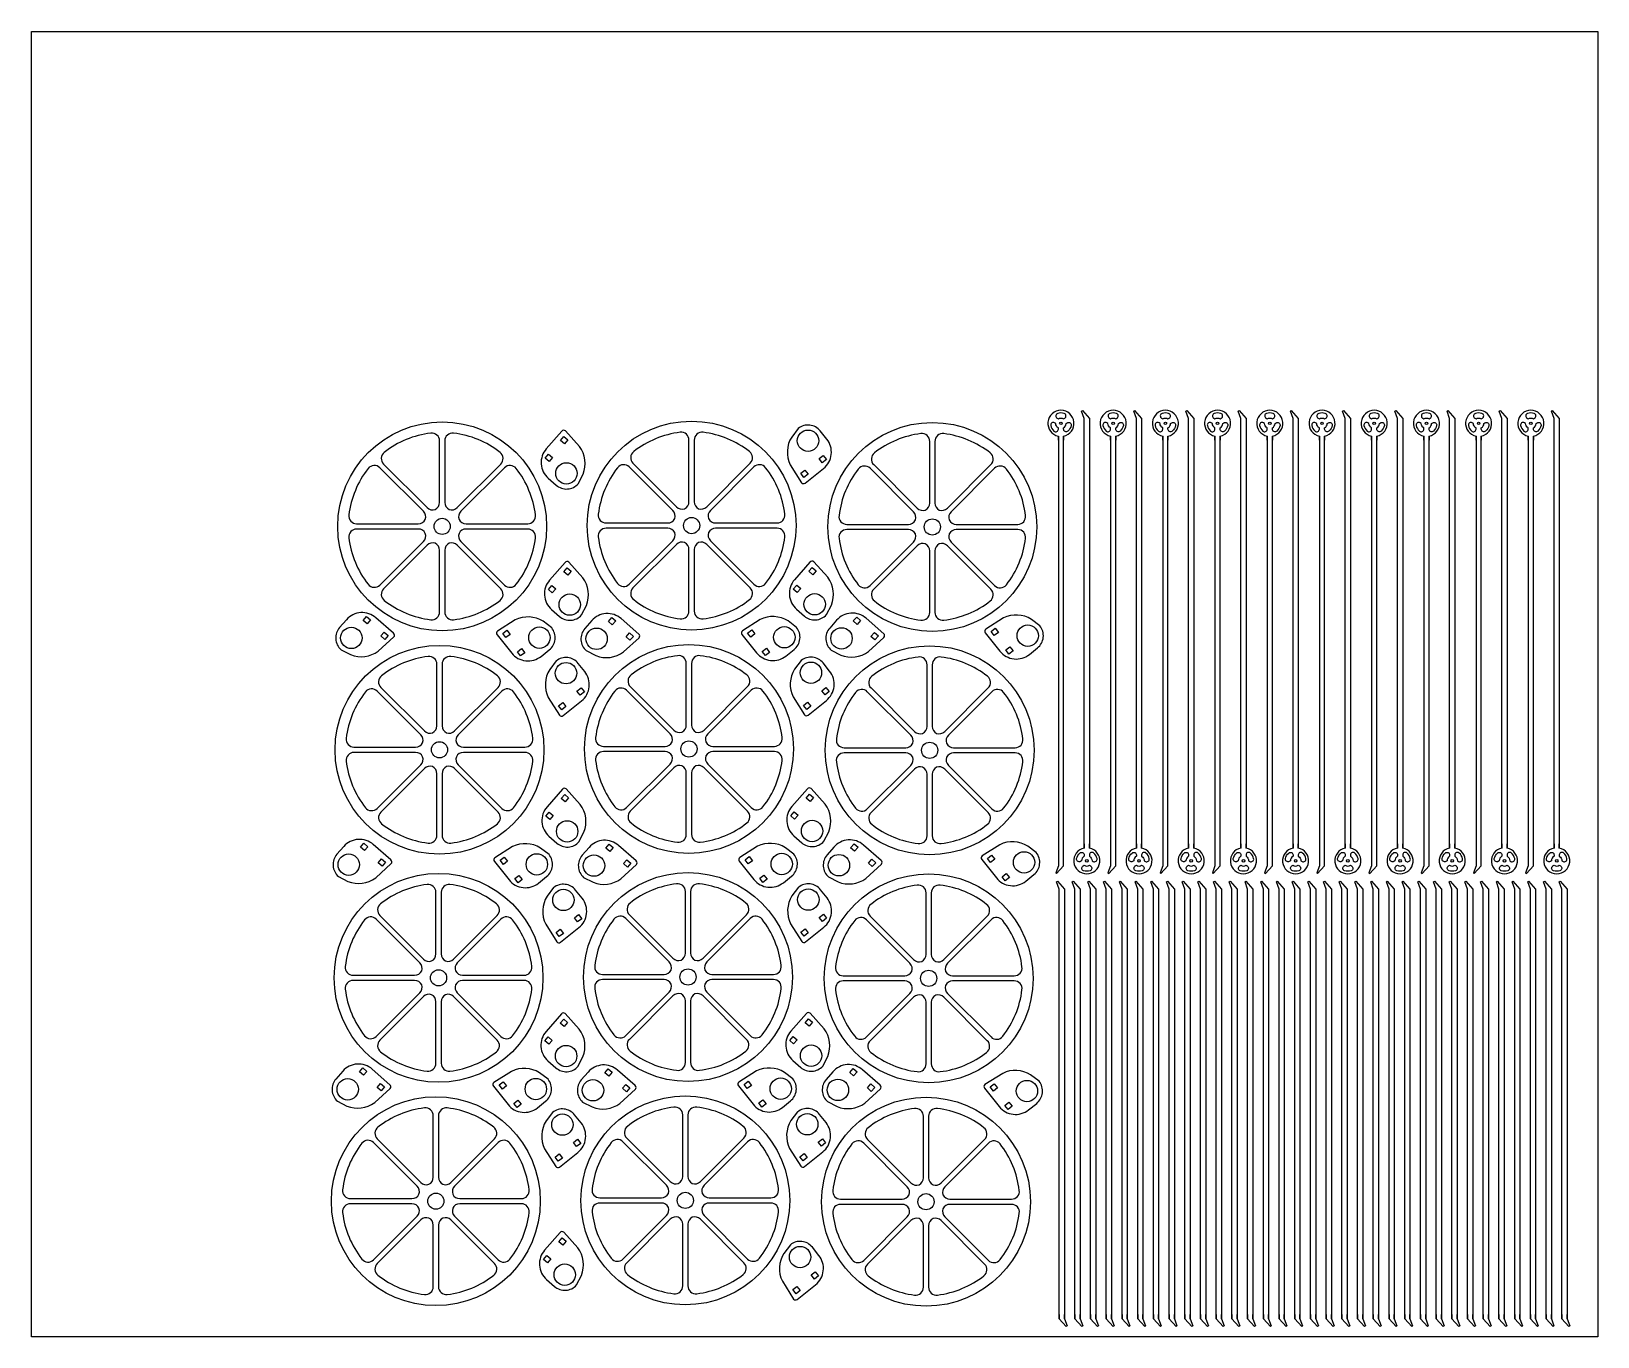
# Model space of a CAD drawing. Header units: millimetres. Extents: x 1965 to 2565, y 1149 to 1649.
import ezdxf

# ---------------------------------------------------------------- set-up
doc = ezdxf.new("R2010")
doc.units = ezdxf.units.MM

# ---------------------------------------------------------------- blocks, each defined once
blk = doc.blocks.new('*U1')
for points in [[(-1, 82.28), (-2.01, 85.04), (-1.68, 85.28), (1, 82.28)], [(-1, -80.69), (-1, -82.28), (-1, 82.28)], [(1, 82.28), (1, -82.28), (1, -80.69)], [(1, -82.28), (2.01, -85.04), (1.68, -85.28), (-1, -82.28)]]:
    blk.add_lwpolyline(points)
blk = doc.blocks.new('*U2')
at = {"color": 0, "linetype": 'ByBlock'}
for p in [(0, 0), (6.02, 0), (12.03, 0), (18.05, 0), (24.07, 0), (30.08, 0), (36.1, 0), (42.12, 0), (48.14, 0), (54.15, 0), (60.17, 0), (66.19, 0), (72.2, 0), (78.22, 0), (84.24, 0), (90.25, 0), (96.27, 0), (102.29, 0), (108.31, 0), (114.32, 0), (120.34, 0), (126.36, 0), (132.37, 0), (138.39, 0), (144.41, 0), (150.42, 0), (156.44, 0), (162.46, 0), (168.47, 0), (174.49, 0), (180.51, 0), (186.53, 0), (192.54, 0)]:
    blk.add_blockref('*U1', p, dxfattribs=at)
blk = doc.blocks.new('*U3')
for points in [[(-7.62, 80.8, 0.648232), (-5.95, 81.54), (-5.95, 82.05, -0.267949), (-6.95, 83.78), (-7.39, 84.03, 0.648232), (-8.87, 82.96, 0.160082)], [(-6.2, 87.58, 0.648232), (-6.39, 85.76), (-5.95, 85.51, -0.267949), (-3.95, 85.51), (-3.52, 85.76, 0.648232), (-3.7, 87.58, 0.160082)], [(-2.29, 80.8, -0.648232), (-3.95, 81.54), (-3.95, 82.05, 0.267949), (-2.95, 83.78), (-2.52, 84.03, -0.648232), (-1.04, 82.96, -0.160082)], [(2.29, -80.8, -0.648232), (3.95, -81.54), (3.95, -82.05, 0.267949), (2.95, -83.78), (2.52, -84.03, -0.648232), (1.04, -82.96, -0.160082)], [(7.62, -80.8, 0.648232), (5.95, -81.54), (5.95, -82.05, -0.267949), (6.95, -83.78), (7.39, -84.03, 0.648232), (8.87, -82.96, 0.160082)], [(3.7, -87.58, -0.648232), (3.52, -85.76), (3.95, -85.51, 0.267949), (5.95, -85.51), (6.39, -85.76, -0.648232), (6.2, -87.58, -0.160082)]]:
    blk.add_lwpolyline(points, format="xyb", close=True)
for points in [[(3.95, 85.67), (2.95, 88.43), (3.27, 88.67), (5.95, 85.67)], [(3.95, -77.29), (3.95, -78.88), (3.95, 85.67)], [(5.95, 85.67), (5.95, -78.88), (5.95, -77.29)], [(-5.95, 77.29), (-5.95, 78.88), (-5.95, -85.67)], [(-3.95, -85.67), (-3.95, -85.67), (-3.95, 78.88), (-3.95, 77.29)], [(-5.95, -85.67), (-6.96, -88.43), (-6.63, -88.67), (-3.95, -85.67)]]:
    blk.add_lwpolyline(points)
for centre in [(-4.95, 83.78), (4.95, -83.78)]:
    blk.add_circle(centre, 0.5)
for centre, start, end in [((-4.95, 83.78), 281.53696, 258.46304), ((4.95, -83.78), 101.53696, 78.46304)]:
    blk.add_arc(centre, 5, start, end)
blk = doc.blocks.new('*U4')
at = {"color": 0, "linetype": 'ByBlock'}
for p in [(0, 0), (20, 0), (40, 0), (60, 0), (80, 0), (100, 0), (120, 0), (140, 0), (160, 0), (180, 0)]:
    blk.add_blockref('*U3', p, dxfattribs=at)

msp = doc.modelspace()

# ---------------------------------------------------------------- linework, layer by layer
for p, q in [((1964.76, 1649.31), (2564.76, 1649.31)), ((1964.76, 1149.31), (1964.76, 1649.31)), ((2564.76, 1649.31), (2564.76, 1149.31)), ((2564.76, 1149.31), (1964.76, 1149.31))]:
    msp.add_line(p, q)
for points in [[(2119.45, 1466.15, 0.286292), (2121.13, 1468.85), (2121.13, 1492.44, 0.450268), (2117.77, 1495.42, 0.136431), (2099.95, 1488.04, 0.450268), (2099.68, 1483.55), (2116.36, 1466.87, 0.286292), (2119.45, 1466.15)], [(2124.81, 1466.15, 0.286292), (2127.9, 1466.87), (2144.59, 1483.55, 0.450268), (2144.31, 1488.04, 0.136431), (2126.49, 1495.42, 0.450268), (2123.13, 1492.44), (2123.13, 1468.85, 0.286292), (2124.81, 1466.15, 0.286292)], [(2215, 1466.46, 0.286292), (2216.68, 1469.15), (2216.68, 1492.75, 0.450268), (2213.32, 1495.72, 0.136431), (2195.5, 1488.34, 0.450268), (2195.23, 1483.86), (2211.91, 1467.18, 0.286292), (2215, 1466.46)], [(2220.36, 1466.46, 0.286292), (2223.46, 1467.18), (2240.14, 1483.86, 0.450268), (2239.86, 1488.34, 0.136431), (2222.05, 1495.72, 0.450268), (2218.68, 1492.75), (2218.68, 1469.15, 0.286292), (2220.36, 1466.46, 0.286292)], [(2307.21, 1465.95, 0.286292), (2308.89, 1468.64), (2308.89, 1492.23, 0.450268), (2305.52, 1495.21, 0.136431), (2287.7, 1487.83, 0.450268), (2287.43, 1483.34), (2304.11, 1466.66, 0.286292), (2307.21, 1465.95)], [(2312.57, 1465.95, 0.286292), (2315.66, 1466.66), (2332.34, 1483.34, 0.450268), (2332.07, 1487.83, 0.136431), (2314.25, 1495.21, 0.450268), (2310.89, 1492.23), (2310.89, 1468.64, 0.286292), (2312.57, 1465.95, 0.286292)], [(2115.66, 1457, 0.286292), (2112.97, 1458.68), (2089.37, 1458.68, 0.450268), (2086.4, 1455.32, 0.136431), (2093.78, 1437.5, 0.450268), (2098.26, 1437.23), (2114.94, 1453.91, 0.286292), (2115.66, 1457)], [(2211.21, 1457.31, 0.286292), (2208.52, 1458.99), (2184.93, 1458.99, 0.450268), (2181.95, 1455.62, 0.136431), (2189.33, 1437.81, 0.450268), (2193.81, 1437.53), (2210.49, 1454.21, 0.286292), (2211.21, 1457.31)], [(2303.41, 1456.79, 0.286292), (2300.72, 1458.47), (2277.13, 1458.47, 0.450268), (2274.15, 1455.11, 0.136431), (2281.53, 1437.29, 0.450268), (2286.02, 1437.02), (2302.7, 1453.7, 0.286292), (2303.41, 1456.79)], [(2124.81, 1453.21, 0.286292), (2123.13, 1450.52), (2123.13, 1426.93, 0.450268), (2126.49, 1423.95, 0.136431), (2144.31, 1431.33, 0.450268), (2144.59, 1435.81), (2127.9, 1452.49, 0.286292), (2124.81, 1453.21)], [(2220.36, 1453.52, 0.286292), (2218.68, 1450.82), (2218.68, 1427.23, 0.450268), (2222.05, 1424.25, 0.136431), (2239.86, 1431.63, 0.450268), (2240.14, 1436.12), (2223.46, 1452.8, 0.286292), (2220.36, 1453.52)], [(2312.57, 1453, 0.286292), (2310.89, 1450.31), (2310.89, 1426.72, 0.450268), (2314.25, 1423.74, 0.136431), (2332.07, 1431.12, 0.450268), (2332.34, 1435.6), (2315.66, 1452.29, 0.286292), (2312.57, 1453)], [(2213.98, 1380.9, 0.286292), (2215.66, 1383.6), (2215.66, 1407.19, 0.450268), (2212.29, 1410.16, 0.136431), (2194.47, 1402.78, 0.450268), (2194.2, 1398.3), (2210.88, 1381.62, 0.286292), (2213.98, 1380.9)], [(2219.34, 1380.9, 0.286292), (2222.43, 1381.62), (2239.11, 1398.3, 0.450268), (2238.84, 1402.78, 0.136431), (2221.02, 1410.16, 0.450268), (2217.66, 1407.19), (2217.66, 1383.6, 0.286292), (2219.34, 1380.9, 0.286292)], [(2118.43, 1380.59, 0.286292), (2120.11, 1383.29), (2120.11, 1406.88, 0.450268), (2116.74, 1409.86, 0.136431), (2098.92, 1402.48, 0.450268), (2098.65, 1397.99), (2115.33, 1381.31, 0.286292), (2118.43, 1380.59)], [(2123.79, 1380.59, 0.286292), (2126.88, 1381.31), (2143.56, 1397.99, 0.450268), (2143.29, 1402.48, 0.136431), (2125.47, 1409.86, 0.450268), (2122.11, 1406.88), (2122.11, 1383.29, 0.286292), (2123.79, 1380.59, 0.286292)], [(2306.18, 1380.39, 0.286292), (2307.86, 1383.08), (2307.86, 1406.67, 0.450268), (2304.5, 1409.65, 0.136431), (2286.68, 1402.27, 0.450268), (2286.41, 1397.79), (2303.09, 1381.1, 0.286292), (2306.18, 1380.39)], [(2311.54, 1380.39, 0.286292), (2314.63, 1381.1), (2331.32, 1397.79, 0.450268), (2331.04, 1402.27, 0.136431), (2313.22, 1409.65, 0.450268), (2309.86, 1406.67), (2309.86, 1383.08, 0.286292), (2311.54, 1380.39, 0.286292)], [(2114.63, 1371.44, 0.286292), (2111.94, 1373.12), (2088.35, 1373.12, 0.450268), (2085.37, 1369.76, 0.136431), (2092.75, 1351.94, 0.450268), (2097.24, 1351.67), (2113.92, 1368.35, 0.286292), (2114.63, 1371.44)], [(2210.19, 1371.75, 0.286292), (2207.49, 1373.43), (2183.9, 1373.43, 0.450268), (2180.92, 1370.07, 0.136431), (2188.3, 1352.25, 0.450268), (2192.79, 1351.97), (2209.47, 1368.66, 0.286292), (2210.19, 1371.75)], [(2219.34, 1367.96, 0.286292), (2217.66, 1365.26), (2217.66, 1341.67, 0.450268), (2221.02, 1338.7, 0.136431), (2238.84, 1346.08, 0.450268), (2239.11, 1350.56), (2222.43, 1367.24, 0.286292), (2219.34, 1367.96)], [(2302.39, 1371.24, 0.286292), (2299.7, 1372.92), (2276.1, 1372.92, 0.450268), (2273.13, 1369.55, 0.136431), (2280.51, 1351.73, 0.450268), (2284.99, 1351.46), (2301.67, 1368.14, 0.286292), (2302.39, 1371.24)], [(2123.79, 1367.65, 0.286292), (2122.11, 1364.96), (2122.11, 1341.37, 0.450268), (2125.47, 1338.39, 0.136431), (2143.29, 1345.77, 0.450268), (2143.56, 1350.25), (2126.88, 1366.94, 0.286292), (2123.79, 1367.65)], [(2311.54, 1367.44, 0.286292), (2309.86, 1364.75), (2309.86, 1341.16, 0.450268), (2313.22, 1338.18, 0.136431), (2331.04, 1345.56, 0.450268), (2331.32, 1350.05), (2314.63, 1366.73, 0.286292), (2311.54, 1367.44)], [(2118.07, 1293.23, 0.286292), (2119.75, 1295.93), (2119.75, 1319.52, 0.450268), (2116.38, 1322.5, 0.136431), (2098.57, 1315.12, 0.450268), (2098.29, 1310.63), (2114.97, 1293.95, 0.286292), (2118.07, 1293.23)], [(2123.43, 1293.23, 0.286292), (2126.52, 1293.95), (2143.2, 1310.63, 0.450268), (2142.93, 1315.12, 0.136431), (2125.11, 1322.5, 0.450268), (2121.75, 1319.52), (2121.75, 1295.93, 0.286292), (2123.43, 1293.23, 0.286292)], [(2213.62, 1293.54, 0.286292), (2215.3, 1296.24), (2215.3, 1319.83, 0.450268), (2211.94, 1322.8, 0.136431), (2194.12, 1315.42, 0.450268), (2193.84, 1310.94), (2210.53, 1294.26, 0.286292), (2213.62, 1293.54)], [(2218.98, 1293.54, 0.286292), (2222.07, 1294.26), (2238.75, 1310.94, 0.450268), (2238.48, 1315.42, 0.136431), (2220.66, 1322.8, 0.450268), (2217.3, 1319.83), (2217.3, 1296.24, 0.286292), (2218.98, 1293.54, 0.286292)], [(2305.82, 1293.03, 0.286292), (2307.5, 1295.72), (2307.5, 1319.31, 0.450268), (2304.14, 1322.29, 0.136431), (2286.32, 1314.91, 0.450268), (2286.05, 1310.43), (2302.73, 1293.74, 0.286292), (2305.82, 1293.03)], [(2311.18, 1293.03, 0.286292), (2314.28, 1293.74), (2330.96, 1310.43, 0.450268), (2330.69, 1314.91, 0.136431), (2312.87, 1322.29, 0.450268), (2309.5, 1319.31), (2309.5, 1295.72, 0.286292), (2311.18, 1293.03, 0.286292)], [(2114.28, 1284.08, 0.286292), (2111.58, 1285.76), (2087.99, 1285.76, 0.450268), (2085.01, 1282.4, 0.136431), (2092.39, 1264.58, 0.450268), (2096.88, 1264.31), (2113.56, 1280.99, 0.286292), (2114.28, 1284.08)], [(2209.83, 1284.39, 0.286292), (2207.13, 1286.07), (2183.54, 1286.07, 0.450268), (2180.56, 1282.71, 0.136431), (2187.95, 1264.89, 0.450268), (2192.43, 1264.61), (2209.11, 1281.3, 0.286292), (2209.83, 1284.39)], [(2302.03, 1283.88, 0.286292), (2299.34, 1285.56), (2275.75, 1285.56, 0.450268), (2272.77, 1282.19, 0.136431), (2280.15, 1264.37, 0.450268), (2284.63, 1264.1), (2301.32, 1280.78, 0.286292), (2302.03, 1283.88)], [(2123.43, 1280.29, 0.286292), (2121.75, 1277.6), (2121.75, 1254.01, 0.450268), (2125.11, 1251.03, 0.136431), (2142.93, 1258.41, 0.450268), (2143.2, 1262.89), (2126.52, 1279.58, 0.286292), (2123.43, 1280.29)], [(2218.98, 1280.6, 0.286292), (2217.3, 1277.9), (2217.3, 1254.31, 0.450268), (2220.66, 1251.34, 0.136431), (2238.48, 1258.72, 0.450268), (2238.75, 1263.2), (2222.07, 1279.88, 0.286292), (2218.98, 1280.6)], [(2311.18, 1280.08, 0.286292), (2309.5, 1277.39), (2309.5, 1253.8, 0.450268), (2312.87, 1250.82, 0.136431), (2330.69, 1258.2, 0.450268), (2330.96, 1262.69), (2314.28, 1279.37, 0.286292), (2311.18, 1280.08)], [(2117.04, 1207.68, 0.286292), (2118.72, 1210.37), (2118.72, 1233.96, 0.450268), (2115.36, 1236.94, 0.136431), (2097.54, 1229.56, 0.450268), (2097.27, 1225.07), (2113.95, 1208.39, 0.286292), (2117.04, 1207.68)], [(2122.4, 1207.68, 0.286292), (2125.5, 1208.39), (2142.18, 1225.07, 0.450268), (2141.91, 1229.56, 0.136431), (2124.09, 1236.94, 0.450268), (2120.72, 1233.96), (2120.72, 1210.37, 0.286292), (2122.4, 1207.68, 0.286292)], [(2212.59, 1207.98, 0.286292), (2214.27, 1210.68), (2214.27, 1234.27, 0.450268), (2210.91, 1237.25, 0.136431), (2193.09, 1229.87, 0.450268), (2192.82, 1225.38), (2209.5, 1208.7, 0.286292), (2212.59, 1207.98)], [(2217.95, 1207.98, 0.286292), (2221.05, 1208.7), (2237.73, 1225.38, 0.450268), (2237.46, 1229.87, 0.136431), (2219.64, 1237.25, 0.450268), (2216.27, 1234.27), (2216.27, 1210.68, 0.286292), (2217.95, 1207.98, 0.286292)], [(2304.8, 1207.47, 0.286292), (2306.48, 1210.16), (2306.48, 1233.75, 0.450268), (2303.11, 1236.73, 0.136431), (2285.3, 1229.35, 0.450268), (2285.02, 1224.87), (2301.7, 1208.19, 0.286292), (2304.8, 1207.47)], [(2310.16, 1207.47, 0.286292), (2313.25, 1208.19), (2329.93, 1224.87, 0.450268), (2329.66, 1229.35, 0.136431), (2311.84, 1236.73, 0.450268), (2308.48, 1233.75), (2308.48, 1210.16, 0.286292), (2310.16, 1207.47, 0.286292)], [(2113.25, 1198.52, 0.286292), (2110.56, 1200.21), (2086.97, 1200.21, 0.450268), (2083.99, 1196.84, 0.136431), (2091.37, 1179.02, 0.450268), (2095.85, 1178.75), (2112.54, 1195.43, 0.286292), (2113.25, 1198.52)], [(2208.8, 1198.83, 0.286292), (2206.11, 1200.51), (2182.52, 1200.51, 0.450268), (2179.54, 1197.15, 0.136431), (2186.92, 1179.33, 0.450268), (2191.4, 1179.06), (2208.09, 1195.74, 0.286292), (2208.8, 1198.83)], [(2122.4, 1194.73, 0.286292), (2120.72, 1192.04), (2120.72, 1168.45, 0.450268), (2124.09, 1165.47, 0.136431), (2141.91, 1172.85, 0.450268), (2142.18, 1177.34), (2125.5, 1194.02, 0.286292), (2122.4, 1194.73)], [(2217.95, 1195.04, 0.286292), (2216.27, 1192.35), (2216.27, 1168.75, 0.450268), (2219.64, 1165.78, 0.136431), (2237.46, 1173.16, 0.450268), (2237.73, 1177.64), (2221.05, 1194.32, 0.286292), (2217.95, 1195.04)], [(2301.01, 1198.32, 0.286292), (2298.31, 1200), (2274.72, 1200, 0.450268), (2271.74, 1196.63, 0.136431), (2279.12, 1178.81, 0.450268), (2283.61, 1178.54), (2300.29, 1195.22, 0.286292), (2301.01, 1198.32)], [(2310.16, 1194.53, 0.286292), (2308.48, 1191.83), (2308.48, 1168.24, 0.450268), (2311.84, 1165.26, 0.136431), (2329.66, 1172.64, 0.450268), (2329.93, 1177.13), (2313.25, 1193.81, 0.286292), (2310.16, 1194.53)]]:
    msp.add_lwpolyline(points, format="xyb")
for points in [[(2174.78, 1490.32), (2169.36, 1496.27, 0.414214), (2167.95, 1496.18), (2162.02, 1489.4, 0.414214), (2162.78, 1478.11), (2165.79, 1475.48, 0.414214), (2174.25, 1476.04), (2176.14, 1479.71, 0.26008)], [(2255.49, 1483.24), (2259.78, 1476.42, 0.414214), (2261.18, 1476.26), (2268.21, 1481.88, 0.414214), (2269.47, 1493.13), (2266.97, 1496.25, 0.414214), (2258.54, 1497.19), (2256.03, 1493.92, 0.26008)], [(2115.66, 1462.36, 0.286292), (2114.94, 1465.46), (2098.26, 1482.14, 0.450268), (2093.78, 1481.86, 0.136431), (2086.4, 1464.05, 0.450268), (2089.37, 1460.68), (2112.97, 1460.68, 0.286292)], [(2128.6, 1462.36, 0.286292), (2131.3, 1460.68), (2154.89, 1460.68, 0.450268), (2157.87, 1464.05, 0.136431), (2150.48, 1481.86, 0.450268), (2146, 1482.14), (2129.32, 1465.46, 0.286292)], [(2211.21, 1462.67, 0.286292), (2210.49, 1465.76), (2193.81, 1482.44, 0.450268), (2189.33, 1482.17, 0.136431), (2181.95, 1464.35, 0.450268), (2184.93, 1460.99), (2208.52, 1460.99, 0.286292)], [(2224.15, 1462.67, 0.286292), (2226.85, 1460.99), (2250.44, 1460.99, 0.450268), (2253.42, 1464.35, 0.136431), (2246.04, 1482.17, 0.450268), (2241.55, 1482.44), (2224.87, 1465.76, 0.286292)], [(2303.41, 1462.15, 0.286292), (2302.7, 1465.25), (2286.02, 1481.93, 0.450268), (2281.53, 1481.66, 0.136431), (2274.15, 1463.84, 0.450268), (2277.13, 1460.47), (2300.72, 1460.47, 0.286292)], [(2316.36, 1462.15, 0.286292), (2319.05, 1460.47), (2342.64, 1460.47, 0.450268), (2345.62, 1463.84, 0.136431), (2338.24, 1481.66, 0.450268), (2333.76, 1481.93), (2317.07, 1465.25, 0.286292)], [(2128.6, 1457, 0.286292), (2129.32, 1453.91), (2146, 1437.23, 0.450268), (2150.48, 1437.5, 0.136431), (2157.87, 1455.32, 0.450268), (2154.89, 1458.68), (2131.3, 1458.68, 0.286292)], [(2224.15, 1457.31, 0.286292), (2224.87, 1454.21), (2241.55, 1437.53, 0.450268), (2246.04, 1437.81, 0.136431), (2253.42, 1455.62, 0.450268), (2250.44, 1458.99), (2226.85, 1458.99, 0.286292)], [(2316.36, 1456.79, 0.286292), (2317.07, 1453.7), (2333.76, 1437.02, 0.450268), (2338.24, 1437.29, 0.136431), (2345.62, 1455.11, 0.450268), (2342.64, 1458.47), (2319.05, 1458.47, 0.286292)], [(2119.45, 1453.21, 0.286292), (2116.36, 1452.49), (2099.68, 1435.81, 0.450268), (2099.95, 1431.33, 0.136431), (2117.77, 1423.95, 0.450268), (2121.13, 1426.93), (2121.13, 1450.52, 0.286292)], [(2215, 1453.52, 0.286292), (2211.91, 1452.8), (2195.23, 1436.12, 0.450268), (2195.5, 1431.63, 0.136431), (2213.32, 1424.25, 0.450268), (2216.68, 1427.23), (2216.68, 1450.82, 0.286292)], [(2307.21, 1453, 0.286292), (2304.11, 1452.29), (2287.43, 1435.6, 0.450268), (2287.7, 1431.12, 0.136431), (2305.52, 1423.74, 0.450268), (2308.89, 1426.72), (2308.89, 1450.31, 0.286292)], [(2176.05, 1440.04), (2170.63, 1445.99, 0.414214), (2169.22, 1445.9), (2163.29, 1439.12, 0.414214), (2164.05, 1427.83), (2167.06, 1425.2, 0.414214), (2175.52, 1425.76), (2177.41, 1429.43, 0.26008)], [(2269.86, 1440.18), (2264.44, 1446.13, 0.414214), (2263.03, 1446.04), (2257.1, 1439.27, 0.414214), (2257.86, 1427.98), (2260.87, 1425.34, 0.414214), (2269.33, 1425.91), (2271.22, 1429.57, 0.26008)], [(2097.66, 1411.93), (2103.62, 1417.35, 0.414214), (2103.52, 1418.76), (2096.75, 1424.69, 0.414214), (2085.46, 1423.94), (2082.83, 1420.93, 0.414214), (2083.39, 1412.46), (2087.05, 1410.57, 0.26008)], [(2150.12, 1423.86), (2143.3, 1419.58, 0.414214), (2143.15, 1418.17), (2148.77, 1411.14, 0.414214), (2160.01, 1409.89), (2163.14, 1412.39, 0.414214), (2164.08, 1420.82), (2160.8, 1423.32, 0.26008)], [(2191.61, 1411.58), (2197.56, 1417, 0.414214), (2197.46, 1418.41), (2190.69, 1424.34, 0.414214), (2179.4, 1423.58), (2176.77, 1420.57, 0.414214), (2177.33, 1412.11), (2181, 1410.22, 0.26008)], [(2243.93, 1424.01), (2237.12, 1419.72, 0.414214), (2236.96, 1418.32), (2242.58, 1411.29, 0.414214), (2253.82, 1410.03), (2256.95, 1412.53, 0.414214), (2257.89, 1420.97), (2254.61, 1423.47, 0.26008)], [(2285.42, 1411.72), (2291.37, 1417.14, 0.414214), (2291.28, 1418.55), (2284.5, 1424.48, 0.414214), (2273.21, 1423.73), (2270.58, 1420.72, 0.414214), (2271.14, 1412.25), (2274.81, 1410.36, 0.26008)], [(2337.17, 1424.61), (2330.35, 1420.33, 0.414214), (2330.19, 1418.92), (2335.81, 1411.89, 0.414214), (2347.06, 1410.64), (2350.18, 1413.14, 0.414214), (2351.12, 1421.57), (2347.85, 1424.07, 0.26008)], [(2162.78, 1394.2), (2167.06, 1387.38, 0.414214), (2168.47, 1387.22), (2175.5, 1392.84, 0.414214), (2176.75, 1404.09), (2174.25, 1407.21, 0.414214), (2165.82, 1408.15), (2163.31, 1404.88, 0.26008)], [(2256.59, 1394.34), (2260.87, 1387.52, 0.414214), (2262.28, 1387.37), (2269.31, 1392.99, 0.414214), (2270.56, 1404.23), (2268.06, 1407.36, 0.414214), (2259.63, 1408.3), (2257.13, 1405.02, 0.26008)], [(2114.63, 1376.8, 0.286292), (2113.92, 1379.9), (2097.24, 1396.58, 0.450268), (2092.75, 1396.31, 0.136431), (2085.37, 1378.49, 0.450268), (2088.35, 1375.12), (2111.94, 1375.12, 0.286292)], [(2127.58, 1376.8, 0.286292), (2130.27, 1375.12), (2153.86, 1375.12, 0.450268), (2156.84, 1378.49, 0.136431), (2149.46, 1396.31, 0.450268), (2144.98, 1396.58), (2128.29, 1379.9, 0.286292)], [(2210.19, 1377.11, 0.286292), (2209.47, 1380.2), (2192.79, 1396.89, 0.450268), (2188.3, 1396.61, 0.136431), (2180.92, 1378.79, 0.450268), (2183.9, 1375.43), (2207.49, 1375.43, 0.286292)], [(2223.13, 1377.11, 0.286292), (2225.82, 1375.43), (2249.41, 1375.43, 0.450268), (2252.39, 1378.79, 0.136431), (2245.01, 1396.61, 0.450268), (2240.53, 1396.89), (2223.84, 1380.2, 0.286292)], [(2302.39, 1376.6, 0.286292), (2301.67, 1379.69), (2284.99, 1396.37, 0.450268), (2280.51, 1396.1, 0.136431), (2273.13, 1378.28, 0.450268), (2276.1, 1374.92), (2299.7, 1374.92, 0.286292)], [(2315.33, 1376.6, 0.286292), (2318.03, 1374.92), (2341.62, 1374.92, 0.450268), (2344.6, 1378.28, 0.136431), (2337.21, 1396.1, 0.450268), (2332.73, 1396.37), (2316.05, 1379.69, 0.286292)], [(2127.58, 1371.44, 0.286292), (2128.29, 1368.35), (2144.98, 1351.67, 0.450268), (2149.46, 1351.94, 0.136431), (2156.84, 1369.76, 0.450268), (2153.86, 1373.12), (2130.27, 1373.12, 0.286292)], [(2213.98, 1367.96, 0.286292), (2210.88, 1367.24), (2194.2, 1350.56, 0.450268), (2194.47, 1346.08, 0.136431), (2212.29, 1338.7, 0.450268), (2215.66, 1341.67), (2215.66, 1365.26, 0.286292)], [(2223.13, 1371.75, 0.286292), (2223.84, 1368.66), (2240.53, 1351.97, 0.450268), (2245.01, 1352.25, 0.136431), (2252.39, 1370.07, 0.450268), (2249.41, 1373.43), (2225.82, 1373.43, 0.286292)], [(2315.33, 1371.24, 0.286292), (2316.05, 1368.14), (2332.73, 1351.46, 0.450268), (2337.21, 1351.73, 0.136431), (2344.6, 1369.55, 0.450268), (2341.62, 1372.92), (2318.03, 1372.92, 0.286292)], [(2118.43, 1367.65, 0.286292), (2115.33, 1366.94), (2098.65, 1350.25, 0.450268), (2098.92, 1345.77, 0.136431), (2116.74, 1338.39, 0.450268), (2120.11, 1341.37), (2120.11, 1364.96, 0.286292)], [(2306.18, 1367.44, 0.286292), (2303.09, 1366.73), (2286.41, 1350.05, 0.450268), (2286.68, 1345.56, 0.136431), (2304.5, 1338.18, 0.450268), (2307.86, 1341.16), (2307.86, 1364.75, 0.286292)], [(2175.05, 1353.18), (2169.63, 1359.13, 0.414214), (2168.22, 1359.04), (2162.29, 1352.27, 0.414214), (2163.05, 1340.98), (2166.06, 1338.34, 0.414214), (2174.52, 1338.91), (2176.41, 1342.57, 0.26008)], [(2268.86, 1353.33), (2263.44, 1359.28, 0.414214), (2262.03, 1359.19), (2256.1, 1352.41, 0.414214), (2256.86, 1341.12), (2259.87, 1338.49, 0.414214), (2268.33, 1339.05), (2270.22, 1342.72, 0.26008)], [(2096.66, 1325.07), (2102.62, 1330.5, 0.414214), (2102.52, 1331.91), (2095.75, 1337.83, 0.414214), (2084.46, 1337.08), (2081.83, 1334.07, 0.414214), (2082.39, 1325.6), (2086.05, 1323.72, 0.26008)], [(2149.12, 1337.01), (2142.3, 1332.72, 0.414214), (2142.15, 1331.32), (2147.77, 1324.29, 0.414214), (2159.01, 1323.03), (2162.14, 1325.53, 0.414214), (2163.08, 1333.97), (2159.8, 1336.47, 0.26008)], [(2190.61, 1324.72), (2196.56, 1330.14, 0.414214), (2196.46, 1331.55), (2189.69, 1337.48, 0.414214), (2178.4, 1336.73), (2175.77, 1333.72, 0.414214), (2176.33, 1325.25), (2180, 1323.36, 0.26008)], [(2242.93, 1337.15), (2236.12, 1332.87, 0.414214), (2235.96, 1331.46), (2241.58, 1324.43, 0.414214), (2252.82, 1323.18), (2255.95, 1325.68, 0.414214), (2256.89, 1334.11), (2253.61, 1336.61, 0.26008)], [(2284.42, 1324.87), (2290.37, 1330.29, 0.414214), (2290.28, 1331.7), (2283.5, 1337.63, 0.414214), (2272.21, 1336.87), (2269.58, 1333.86, 0.414214), (2270.15, 1325.4), (2273.81, 1323.51, 0.26008)], [(2335.77, 1337.76), (2328.95, 1333.47, 0.414214), (2328.8, 1332.07), (2334.42, 1325.04, 0.414214), (2345.66, 1323.78), (2348.79, 1326.28, 0.414214), (2349.73, 1334.71), (2346.45, 1337.22, 0.26008)], [(2161.78, 1307.34), (2166.06, 1300.52, 0.414214), (2167.47, 1300.37), (2174.5, 1305.99, 0.414214), (2175.75, 1317.23), (2173.25, 1320.36, 0.414214), (2164.82, 1321.3), (2162.31, 1318.02, 0.26008)], [(2255.59, 1307.49), (2259.87, 1300.67, 0.414214), (2261.28, 1300.51), (2268.31, 1306.13, 0.414214), (2269.56, 1317.38), (2267.06, 1320.5, 0.414214), (2258.63, 1321.44), (2256.13, 1318.17, 0.26008)], [(2114.28, 1289.44, 0.286292), (2113.56, 1292.54), (2096.88, 1309.22, 0.450268), (2092.39, 1308.95, 0.136431), (2085.01, 1291.13, 0.450268), (2087.99, 1287.76), (2111.58, 1287.76, 0.286292)], [(2127.22, 1289.44, 0.286292), (2129.91, 1287.76), (2153.5, 1287.76, 0.450268), (2156.48, 1291.13, 0.136431), (2149.1, 1308.95, 0.450268), (2144.62, 1309.22), (2127.94, 1292.54, 0.286292)], [(2209.83, 1289.75, 0.286292), (2209.11, 1292.84), (2192.43, 1309.53, 0.450268), (2187.95, 1309.25, 0.136431), (2180.56, 1291.43, 0.450268), (2183.54, 1288.07), (2207.13, 1288.07, 0.286292)], [(2222.77, 1289.75, 0.286292), (2225.46, 1288.07), (2249.06, 1288.07, 0.450268), (2252.03, 1291.43, 0.136431), (2244.65, 1309.25, 0.450268), (2240.17, 1309.53), (2223.49, 1292.84, 0.286292)], [(2302.03, 1289.24, 0.286292), (2301.32, 1292.33), (2284.63, 1309.01, 0.450268), (2280.15, 1308.74, 0.136431), (2272.77, 1290.92, 0.450268), (2275.75, 1287.56), (2299.34, 1287.56, 0.286292)], [(2314.97, 1289.24, 0.286292), (2317.67, 1287.56), (2341.26, 1287.56, 0.450268), (2344.24, 1290.92, 0.136431), (2336.86, 1308.74, 0.450268), (2332.37, 1309.01), (2315.69, 1292.33, 0.286292)], [(2127.22, 1284.08, 0.286292), (2127.94, 1280.99), (2144.62, 1264.31, 0.450268), (2149.1, 1264.58, 0.136431), (2156.48, 1282.4, 0.450268), (2153.5, 1285.76), (2129.91, 1285.76, 0.286292)], [(2222.77, 1284.39, 0.286292), (2223.49, 1281.3), (2240.17, 1264.61, 0.450268), (2244.65, 1264.89, 0.136431), (2252.03, 1282.71, 0.450268), (2249.06, 1286.07), (2225.46, 1286.07, 0.286292)], [(2314.97, 1283.88, 0.286292), (2315.69, 1280.78), (2332.37, 1264.1, 0.450268), (2336.86, 1264.37, 0.136431), (2344.24, 1282.19, 0.450268), (2341.26, 1285.56), (2317.67, 1285.56, 0.286292)], [(2118.07, 1280.29, 0.286292), (2114.97, 1279.58), (2098.29, 1262.89, 0.450268), (2098.57, 1258.41, 0.136431), (2116.38, 1251.03, 0.450268), (2119.75, 1254.01), (2119.75, 1277.6, 0.286292)], [(2213.62, 1280.6, 0.286292), (2210.53, 1279.88), (2193.84, 1263.2, 0.450268), (2194.12, 1258.72, 0.136431), (2211.94, 1251.34, 0.450268), (2215.3, 1254.31), (2215.3, 1277.9, 0.286292)], [(2305.82, 1280.08, 0.286292), (2302.73, 1279.37), (2286.05, 1262.69, 0.450268), (2286.32, 1258.2, 0.136431), (2304.14, 1250.82, 0.450268), (2307.5, 1253.8), (2307.5, 1277.39, 0.286292)], [(2174.67, 1267.12), (2169.25, 1273.07, 0.414214), (2167.84, 1272.98), (2161.91, 1266.2, 0.414214), (2162.66, 1254.91), (2165.67, 1252.28, 0.414214), (2174.14, 1252.85), (2176.03, 1256.51, 0.26008)], [(2268.48, 1267.26), (2263.06, 1273.22, 0.414214), (2261.65, 1273.12), (2255.72, 1266.35, 0.414214), (2256.47, 1255.06), (2259.49, 1252.43, 0.414214), (2267.95, 1252.99), (2269.84, 1256.66, 0.26008)], [(2096.28, 1239.01), (2102.23, 1244.43, 0.414214), (2102.14, 1245.84), (2095.37, 1251.77, 0.414214), (2084.08, 1251.02), (2081.44, 1248.01, 0.414214), (2082.01, 1239.54), (2085.67, 1237.65, 0.26008)], [(2148.74, 1250.94), (2141.92, 1246.66, 0.414214), (2141.76, 1245.25), (2147.38, 1238.22, 0.414214), (2158.63, 1236.97), (2161.75, 1239.47, 0.414214), (2162.69, 1247.9), (2159.42, 1250.41, 0.26008)], [(2190.22, 1238.66), (2196.18, 1244.08, 0.414214), (2196.08, 1245.49), (2189.31, 1251.42, 0.414214), (2178.02, 1250.66), (2175.39, 1247.65, 0.414214), (2175.95, 1239.19), (2179.62, 1237.3, 0.26008)], [(2242.55, 1251.09), (2235.73, 1246.81, 0.414214), (2235.58, 1245.4), (2241.2, 1238.37, 0.414214), (2252.44, 1237.12), (2255.56, 1239.61, 0.414214), (2256.5, 1248.05), (2253.23, 1250.55, 0.26008)], [(2284.03, 1238.8), (2289.99, 1244.22, 0.414214), (2289.89, 1245.64), (2283.12, 1251.56, 0.414214), (2271.83, 1250.81), (2269.2, 1247.8, 0.414214), (2269.76, 1239.33), (2273.43, 1237.45, 0.26008)], [(2336.85, 1250.17), (2330.04, 1245.88, 0.414214), (2329.88, 1244.48), (2335.5, 1237.45, 0.414214), (2346.74, 1236.19), (2349.87, 1238.69, 0.414214), (2350.81, 1247.13), (2347.53, 1249.63, 0.26008)], [(2161.39, 1221.28), (2165.68, 1214.46, 0.414214), (2167.08, 1214.3), (2174.11, 1219.92, 0.414214), (2175.37, 1231.17), (2172.87, 1234.29, 0.414214), (2164.44, 1235.23), (2161.93, 1231.96, 0.26008)], [(2255.21, 1221.42), (2259.49, 1214.61, 0.414214), (2260.9, 1214.45), (2267.92, 1220.07, 0.414214), (2269.18, 1231.31), (2266.68, 1234.44, 0.414214), (2258.25, 1235.38), (2255.74, 1232.1, 0.26008)], [(2113.25, 1203.89, 0.286292), (2112.54, 1206.98), (2095.85, 1223.66, 0.450268), (2091.37, 1223.39, 0.136431), (2083.99, 1205.57, 0.450268), (2086.97, 1202.21), (2110.56, 1202.21, 0.286292)], [(2126.19, 1203.89, 0.286292), (2128.89, 1202.21), (2152.48, 1202.21, 0.450268), (2155.46, 1205.57, 0.136431), (2148.08, 1223.39, 0.450268), (2143.59, 1223.66), (2126.91, 1206.98, 0.286292)], [(2208.8, 1204.19, 0.286292), (2208.09, 1207.29), (2191.4, 1223.97, 0.450268), (2186.92, 1223.69, 0.136431), (2179.54, 1205.88, 0.450268), (2182.52, 1202.51), (2206.11, 1202.51, 0.286292)], [(2221.75, 1204.19, 0.286292), (2224.44, 1202.51), (2248.03, 1202.51, 0.450268), (2251.01, 1205.88, 0.136431), (2243.63, 1223.69, 0.450268), (2239.14, 1223.97), (2222.46, 1207.29, 0.286292)], [(2301.01, 1203.68, 0.286292), (2300.29, 1206.77), (2283.61, 1223.45, 0.450268), (2279.12, 1223.18, 0.136431), (2271.74, 1205.36, 0.450268), (2274.72, 1202), (2298.31, 1202, 0.286292)], [(2313.95, 1203.68, 0.286292), (2316.64, 1202), (2340.23, 1202, 0.450268), (2343.21, 1205.36, 0.136431), (2335.83, 1223.18, 0.450268), (2331.35, 1223.45), (2314.67, 1206.77, 0.286292)], [(2126.19, 1198.52, 0.286292), (2126.91, 1195.43), (2143.59, 1178.75, 0.450268), (2148.08, 1179.02, 0.136431), (2155.46, 1196.84, 0.450268), (2152.48, 1200.21), (2128.89, 1200.21, 0.286292)], [(2221.75, 1198.83, 0.286292), (2222.46, 1195.74), (2239.14, 1179.06, 0.450268), (2243.63, 1179.33, 0.136431), (2251.01, 1197.15, 0.450268), (2248.03, 1200.51), (2224.44, 1200.51, 0.286292)], [(2117.04, 1194.73, 0.286292), (2113.95, 1194.02), (2097.27, 1177.34, 0.450268), (2097.54, 1172.85, 0.136431), (2115.36, 1165.47, 0.450268), (2118.72, 1168.45), (2118.72, 1192.04, 0.286292)], [(2212.59, 1195.04, 0.286292), (2209.5, 1194.32), (2192.82, 1177.64, 0.450268), (2193.09, 1173.16, 0.136431), (2210.91, 1165.78, 0.450268), (2214.27, 1168.75), (2214.27, 1192.35, 0.286292)], [(2304.8, 1194.53, 0.286292), (2301.7, 1193.81), (2285.02, 1177.13, 0.450268), (2285.3, 1172.64, 0.136431), (2303.11, 1165.26, 0.450268), (2306.48, 1168.24), (2306.48, 1191.83, 0.286292)], [(2313.95, 1198.32, 0.286292), (2314.67, 1195.22), (2331.35, 1178.54, 0.450268), (2335.83, 1178.81, 0.136431), (2343.21, 1196.63, 0.450268), (2340.23, 1200), (2316.64, 1200, 0.286292)], [(2174.14, 1183.38), (2168.72, 1189.34, 0.414214), (2167.31, 1189.24), (2161.39, 1182.47, 0.414214), (2162.14, 1171.18), (2165.15, 1168.55, 0.414214), (2173.62, 1169.11), (2175.5, 1172.78, 0.26008)], [(2252.45, 1170.55), (2256.74, 1163.73, 0.414214), (2258.14, 1163.57), (2265.17, 1169.19, 0.414214), (2266.43, 1180.44), (2263.93, 1183.56, 0.414214), (2255.5, 1184.5), (2252.99, 1181.23, 0.26008)]]:
    msp.add_lwpolyline(points, format="xyb", close=True)
for points in [[(2167.48, 1492.6), (2168.8, 1494.11), (2170.3, 1492.79), (2168.98, 1491.28)], [(2163.06, 1484.51), (2161.55, 1485.83), (2162.87, 1487.33), (2164.37, 1486.02)], [(2268.06, 1486.88), (2269.31, 1485.32), (2267.75, 1484.07), (2266.5, 1485.63)], [(2262.28, 1479.7), (2260.72, 1478.45), (2259.47, 1480.01), (2261.03, 1481.26)], [(2168.75, 1442.32), (2170.07, 1443.83), (2171.57, 1442.51), (2170.25, 1441)], [(2262.56, 1442.47), (2263.88, 1443.97), (2265.38, 1442.65), (2264.07, 1441.15)], [(2164.33, 1434.23), (2162.82, 1435.55), (2164.14, 1437.05), (2165.64, 1435.74)], [(2258.14, 1434.38), (2256.63, 1435.69), (2257.95, 1437.2), (2259.46, 1435.88)], [(2091.86, 1423.65), (2093.17, 1425.16), (2094.68, 1423.84), (2093.36, 1422.34)], [(2185.8, 1423.3), (2187.12, 1424.81), (2188.62, 1423.49), (2187.3, 1421.98)], [(2279.61, 1423.45), (2280.93, 1424.95), (2282.43, 1423.63), (2281.12, 1422.13)], [(2099.95, 1419.23), (2101.45, 1417.92), (2100.13, 1416.41), (2098.63, 1417.73)], [(2146.58, 1417.08), (2145.33, 1418.64), (2146.9, 1419.89), (2148.14, 1418.33)], [(2193.89, 1418.88), (2195.4, 1417.56), (2194.08, 1416.06), (2192.57, 1417.37)], [(2240.39, 1417.22), (2239.15, 1418.79), (2240.71, 1420.03), (2241.96, 1418.47)], [(2287.7, 1419.02), (2289.21, 1417.71), (2287.89, 1416.2), (2286.38, 1417.52)], [(2333.63, 1417.83), (2332.38, 1419.39), (2333.94, 1420.64), (2335.19, 1419.08)], [(2153.76, 1411.3), (2152.2, 1410.05), (2150.95, 1411.61), (2152.52, 1412.86)], [(2247.58, 1411.44), (2246.01, 1410.19), (2244.77, 1411.76), (2246.33, 1413)], [(2340.81, 1412.05), (2339.25, 1410.8), (2338, 1412.36), (2339.56, 1413.61)], [(2169.56, 1390.66), (2168, 1389.41), (2166.75, 1390.97), (2168.31, 1392.22)], [(2175.34, 1397.84), (2176.59, 1396.28), (2175.03, 1395.03), (2173.78, 1396.59)], [(2263.37, 1390.8), (2261.81, 1389.55), (2260.56, 1391.12), (2262.12, 1392.37)], [(2269.15, 1397.99), (2270.4, 1396.42), (2268.84, 1395.17), (2267.59, 1396.74)], [(2167.75, 1355.47), (2169.07, 1356.97), (2170.57, 1355.65), (2169.25, 1354.15)], [(2261.56, 1355.61), (2262.88, 1357.12), (2264.38, 1355.8), (2263.07, 1354.29)], [(2163.33, 1347.37), (2161.82, 1348.69), (2163.14, 1350.2), (2164.64, 1348.88)], [(2257.14, 1347.52), (2255.63, 1348.84), (2256.95, 1350.34), (2258.46, 1349.03)], [(2090.86, 1336.8), (2092.17, 1338.3), (2093.68, 1336.99), (2092.36, 1335.48)], [(2278.61, 1336.59), (2279.93, 1338.1), (2281.43, 1336.78), (2280.12, 1335.27)], [(2098.95, 1332.38), (2100.45, 1331.06), (2099.13, 1329.56), (2097.63, 1330.87)], [(2145.58, 1330.22), (2144.33, 1331.79), (2145.9, 1333.03), (2147.15, 1331.47)], [(2184.8, 1336.45), (2186.12, 1337.95), (2187.62, 1336.63), (2186.3, 1335.13)], [(2192.89, 1332.02), (2194.4, 1330.71), (2193.08, 1329.2), (2191.57, 1330.52)], [(2239.39, 1330.37), (2238.15, 1331.93), (2239.71, 1333.18), (2240.96, 1331.62)], [(2286.7, 1332.17), (2288.21, 1330.85), (2286.89, 1329.35), (2285.38, 1330.66)], [(2332.23, 1330.97), (2330.98, 1332.53), (2332.55, 1333.78), (2333.8, 1332.22)], [(2152.76, 1324.44), (2151.2, 1323.19), (2149.95, 1324.76), (2151.52, 1326)], [(2246.58, 1324.59), (2245.01, 1323.34), (2243.77, 1324.9), (2245.33, 1326.15)], [(2339.42, 1325.19), (2337.85, 1323.94), (2336.6, 1325.5), (2338.17, 1326.75)], [(2174.34, 1310.99), (2175.59, 1309.42), (2174.03, 1308.17), (2172.78, 1309.74)], [(2268.15, 1311.13), (2269.4, 1309.57), (2267.84, 1308.32), (2266.59, 1309.88)], [(2168.56, 1303.8), (2167, 1302.55), (2165.75, 1304.12), (2167.31, 1305.37)], [(2262.37, 1303.95), (2260.81, 1302.7), (2259.56, 1304.26), (2261.12, 1305.51)], [(2167.37, 1269.4), (2168.68, 1270.91), (2170.19, 1269.59), (2168.87, 1268.09)], [(2261.18, 1269.55), (2262.49, 1271.05), (2264, 1269.74), (2262.68, 1268.23)], [(2162.95, 1261.31), (2161.44, 1262.63), (2162.76, 1264.13), (2164.26, 1262.82)], [(2256.76, 1261.46), (2255.25, 1262.77), (2256.57, 1264.28), (2258.07, 1262.96)], [(2090.47, 1250.74), (2091.79, 1252.24), (2093.3, 1250.92), (2091.98, 1249.42)], [(2184.42, 1250.38), (2185.73, 1251.89), (2187.24, 1250.57), (2185.92, 1249.07)], [(2278.23, 1250.53), (2279.55, 1252.03), (2281.05, 1250.72), (2279.73, 1249.21)], [(2098.56, 1246.31), (2100.07, 1245), (2098.75, 1243.49), (2097.25, 1244.81)], [(2145.2, 1244.16), (2143.95, 1245.72), (2145.51, 1246.97), (2146.76, 1245.41)], [(2192.51, 1245.96), (2194.01, 1244.64), (2192.7, 1243.14), (2191.19, 1244.46)], [(2239.01, 1244.31), (2237.76, 1245.87), (2239.33, 1247.12), (2240.57, 1245.55)], [(2286.32, 1246.11), (2287.82, 1244.79), (2286.51, 1243.28), (2285, 1244.6)], [(2333.32, 1243.38), (2332.07, 1244.95), (2333.63, 1246.19), (2334.88, 1244.63)], [(2152.38, 1238.38), (2150.82, 1237.13), (2149.57, 1238.69), (2151.13, 1239.94)], [(2246.19, 1238.52), (2244.63, 1237.28), (2243.38, 1238.84), (2244.94, 1240.09)], [(2340.5, 1237.6), (2338.93, 1236.35), (2337.69, 1237.92), (2339.25, 1239.16)], [(2173.96, 1224.92), (2175.21, 1223.36), (2173.65, 1222.11), (2172.4, 1223.67)], [(2267.77, 1225.07), (2269.02, 1223.5), (2267.46, 1222.26), (2266.21, 1223.82)], [(2168.18, 1217.74), (2166.62, 1216.49), (2165.37, 1218.05), (2166.93, 1219.3)], [(2261.99, 1217.89), (2260.43, 1216.64), (2259.18, 1218.2), (2260.74, 1219.45)], [(2166.84, 1185.67), (2168.16, 1187.17), (2169.66, 1185.86), (2168.35, 1184.35)], [(2162.42, 1177.58), (2160.92, 1178.89), (2162.23, 1180.4), (2163.74, 1179.08)], [(2265.02, 1174.19), (2266.27, 1172.63), (2264.71, 1171.38), (2263.46, 1172.94)], [(2259.24, 1167.01), (2257.68, 1165.76), (2256.43, 1167.32), (2257.99, 1168.57)]]:
    msp.add_lwpolyline(points, close=True)
for centre, radius in [((2122.13, 1459.68), 40), ((2217.68, 1459.99), 40), ((2309.89, 1459.47), 40), ((2122.13, 1459.68), 3.1), ((2217.68, 1459.99), 3.1), ((2309.89, 1459.47), 3.1), ((2121.11, 1374.12), 40), ((2216.66, 1374.43), 40), ((2308.86, 1373.92), 40), ((2121.11, 1374.12), 3.1), ((2216.66, 1374.43), 3.1), ((2308.86, 1373.92), 3.1), ((2120.75, 1286.76), 40), ((2216.3, 1287.07), 40), ((2308.5, 1286.56), 40), ((2216.3, 1287.07), 3.1), ((2120.75, 1286.76), 3.1), ((2308.5, 1286.56), 3.1), ((2119.72, 1201.21), 40), ((2215.27, 1201.51), 40), ((2307.48, 1201), 40), ((2119.72, 1201.21), 3.1), ((2215.27, 1201.51), 3.1), ((2307.48, 1201), 3.1)]:
    msp.add_circle(centre, radius)
at = {"color": 1}
for centre in [(2262.28, 1492.5), (2169.74, 1479.99), (2171.01, 1429.72), (2264.82, 1429.86), (2087.34, 1416.97), (2159.39, 1417.07), (2181.28, 1416.62), (2253.2, 1417.22), (2275.1, 1416.77), (2346.43, 1417.82), (2169.57, 1403.46), (2263.38, 1403.61), (2170.01, 1342.86), (2263.82, 1343), (2086.34, 1330.12), (2158.39, 1330.22), (2180.28, 1329.77), (2252.2, 1330.36), (2274.1, 1329.91), (2345.04, 1330.97), (2168.57, 1316.61), (2262.38, 1316.75), (2169.62, 1256.8), (2263.44, 1256.94), (2085.96, 1244.06), (2158.01, 1244.16), (2251.82, 1244.3), (2179.9, 1243.7), (2273.71, 1243.85), (2346.12, 1243.38), (2168.18, 1230.55), (2261.99, 1230.69), (2259.24, 1179.81), (2169.1, 1173.06)]:
    msp.add_circle(centre, 4.1, dxfattribs=at)

# ---------------------------------------------------------------- block references
for name, p in [('*U4', (2364.11, 1415.37)), ('*U2', (2359.48, 1238.46))]:
    msp.add_blockref(name, p)

doc.saveas('drawing.dxf')
